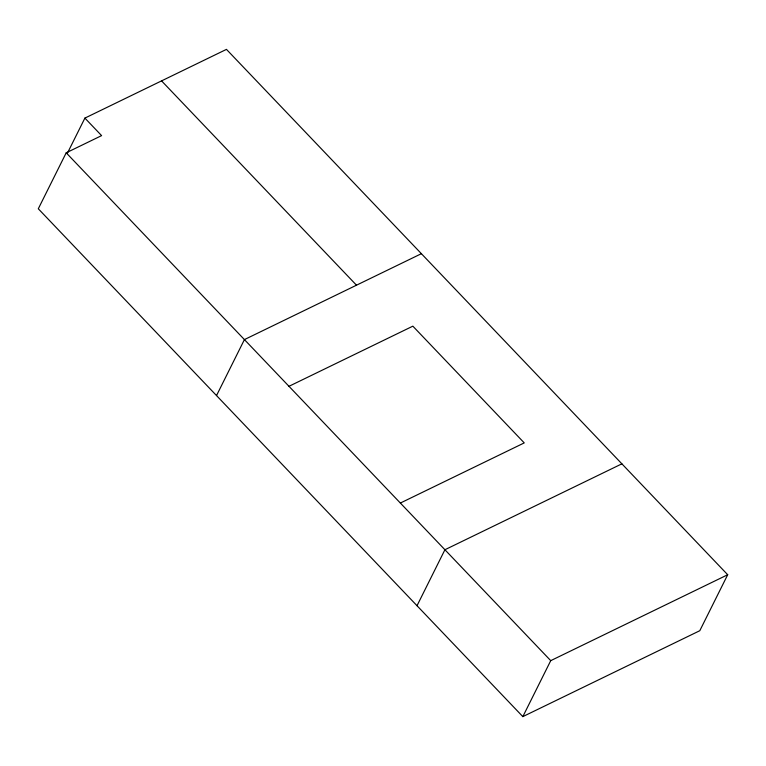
<?xml version="1.0" encoding="UTF-8"?>
<svg xmlns="http://www.w3.org/2000/svg" width="766" height="766" viewBox="0 0 766 766"><rect width="100%" height="100%" fill="white"/><g stroke="black" fill="none" stroke-linecap="round" stroke-linejoin="round"><path stroke-width="1.15" d="M84.892 118.108L101.6 135.62L66.202 152.807L38.3 208.773L522.833 716.622L699.798 630.705L727.7 574.739L226.458 49.378L84.892 118.108L67.513 152.961M216.519 395.572L244.421 339.597L421.386 253.69M417.02 605.715L444.922 549.739L621.887 463.832M522.833 716.622L550.735 660.656L727.7 574.739M288.983 386.303L412.855 326.163L524.241 442.901L400.369 503.042M161.569 80.88L356.496 285.191M66.202 152.807L550.735 660.656"/></g></svg>
